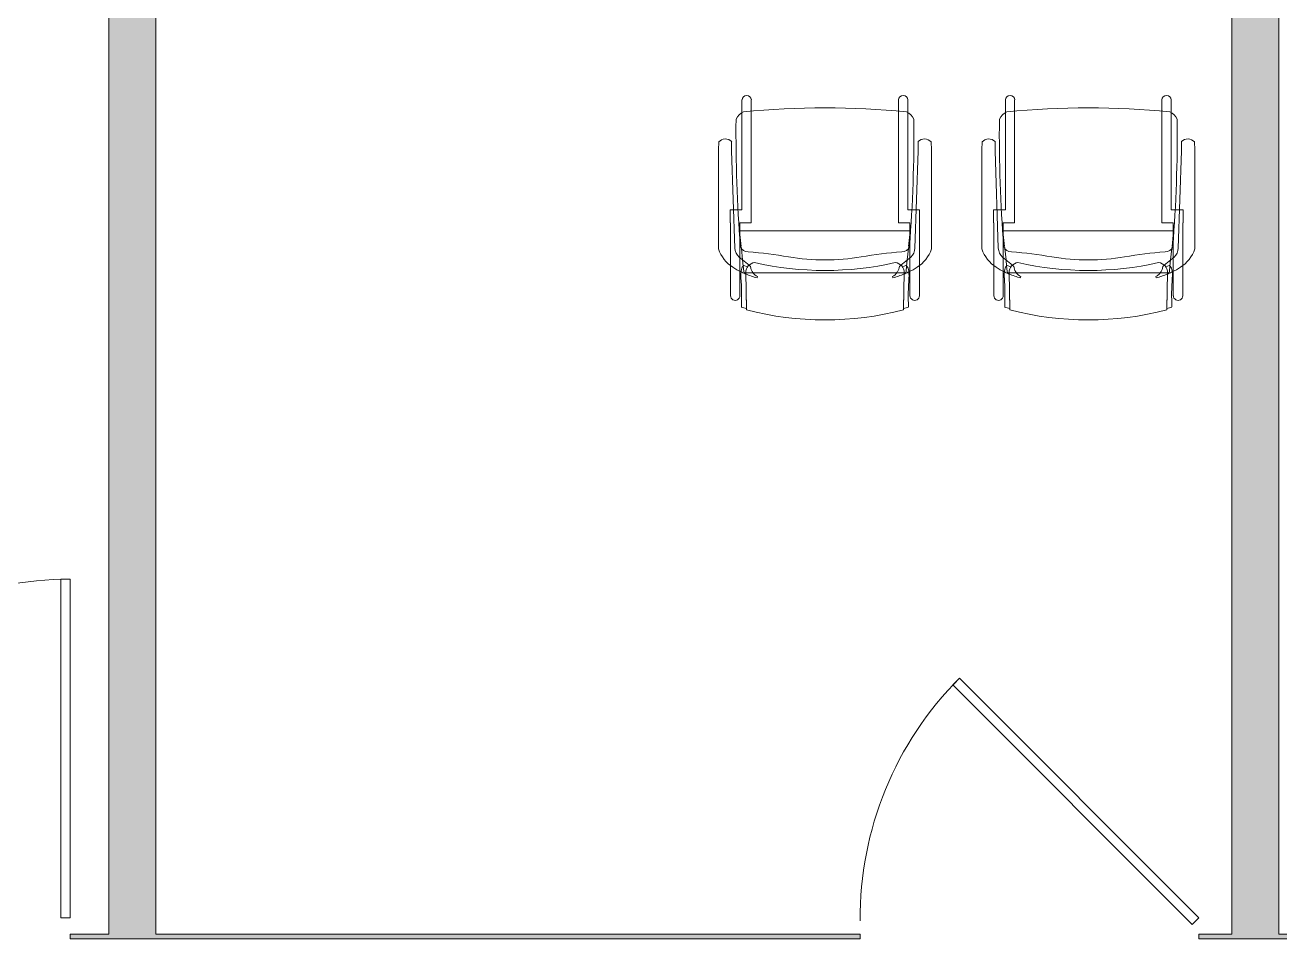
# Model space of a CAD drawing. Header units: inches. Extents: x 0 to 2535, y 0 to 2052.
# Drawn here: x 1730.1 to 1863.5, y 1828.8 to 1925.9 of the extents above; entities that cross this region are included whole.
import ezdxf

# ---------------------------------------------------------------- set-up
doc = ezdxf.new("R2010")
doc.units = ezdxf.units.IN
doc.header["$MEASUREMENT"] = 0
for name, color, linetype, lineweight in [('A-DOOR', 31, 'Continuous', 13), ('A-WALL-PATT', 111, 'Continuous', 13), ('I-FURN', 30, 'Continuous', 9), ('I-WALL', 2, 'Continuous', 13)]:
    doc.layers.add(name, color=color, linetype=linetype, lineweight=lineweight)

# ---------------------------------------------------------------- blocks, each defined once
blk = doc.blocks.new('Door - Glass Single - Full Rail - Long Handle-7509411-Level 07  POWER _ SIGNAL')
at = {"layer": 'A-DOOR', "lineweight": 20}
for p, q in [((-7.46, 27.46), (-8.16, 26.75)), ((-8.16, 26.75), (17.29, 1.29)), ((18, 2), (-7.46, 27.46)), ((17.29, 1.29), (18, 2))]:
    blk.add_line(p, q, dxfattribs=at)
at = {"layer": 'A-DOOR', "lineweight": 9}
blk.add_arc((18, 2), 36, 135, 180.5, dxfattribs=at)
blk = doc.blocks.new('F-Haworth_Chair_X99-Seminar - X99 Seminar Chair with Glides-V45-Level 07  POWER _ SIGNAL')
at = {"layer": 'I-FURN'}
for p, q in [((-8.34, 11.52), (-8.42, 7.57)), ((-8.42, 7.57), (-8.34, 11.37)), ((8.42, 7.57), (8.34, 11.52)), ((8.34, 11.37), (8.42, 7.57)), ((-10.04, 10.02), (-10.04, 6.81)), ((-9.04, 7.4), (-9.04, 10.02)), ((9.04, 10.02), (9.04, 7.4)), ((10.04, 6.81), (10.04, 10.02)), ((-7.18, 7.99), (-7.21, 8.13)), ((7.21, 8.13), (7.18, 7.99)), ((-10.04, 6.81), (-10.04, 5)), ((-9.13, 5.92), (-8.07, 6.77)), ((-9.04, 5.99), (-9.04, 7.4)), ((-8.68, 6.87), (-8.75, 6.22)), ((-8.62, 7.42), (-8.68, 6.87)), ((-8.6, 7.6), (-8.62, 7.43)), ((-8.61, 6.81), (-8.23, 6.95)), ((-8.49, 7.6), (-8.56, 7.6)), ((-7.65, 7.6), (-8.4, 7.6)), ((-8.03, 6.81), (-7.95, 6.87)), ((7.65, 7.6), (-7.65, 7.6)), ((8.4, 7.6), (7.65, 7.6)), ((7.95, 6.87), (8.03, 6.81)), ((8.07, 6.77), (9.13, 5.92)), ((8.23, 6.95), (8.61, 6.81)), ((8.56, 7.6), (8.49, 7.6)), ((8.62, 7.43), (8.6, 7.6)), ((8.68, 6.87), (8.62, 7.42)), ((8.75, 6.22), (8.68, 6.87)), ((9.04, 7.4), (9.04, 5.99)), ((10.04, 5), (10.04, 6.81)), ((-9.04, 3.62), (-9.04, 5.99)), ((-8.75, 6.22), (-8.88, 4.99)), ((8.88, 4.99), (8.75, 6.22)), ((9.04, 5.99), (9.04, 3.62)), ((-11.32, 5.06), (-11.32, -5.48)), ((-10.04, 4.99), (-10.04, 2.27)), ((-9.92, -5.36), (-9.57, 4.97)), ((-8.9, 4.8), (-9.07, 3.2)), ((-8.88, 4.99), (-8.89, 4.91)), ((8.89, 4.91), (8.88, 4.99)), ((9.07, 3.2), (8.9, 4.8)), ((9.57, 4.97), (9.92, -5.36)), ((10.04, 2.27), (10.04, 4.99)), ((11.32, -5.48), (11.32, 5.06)), ((-9.07, 3.2), (-9.07, 3.12)), ((-9.07, 3.12), (9.07, 3.12)), ((-9.04, 3.43), (-9.04, 3.62)), ((-9.04, 3.12), (-9.04, 3.43)), ((-9.04, 2.27), (-9.04, 3.12)), ((9.04, 3.62), (9.04, 3.43)), ((9.04, 3.43), (9.04, 3.12)), ((9.04, 3.12), (9.04, 2.27)), ((9.07, 3.12), (9.07, 3.2)), ((-10.04, 2.27), (-10.07, 2.27)), ((-10.07, 2.27), (-10.07, 0.89)), ((-7.83, 2.27), (-9.04, 2.27)), ((-7.83, -9.57), (-7.83, 2.27)), ((9.04, 2.27), (7.83, 2.27)), ((7.83, 2.27), (7.83, -9.57)), ((10.07, 2.27), (10.04, 2.27)), ((10.07, 0.89), (10.07, 2.27)), ((-10.07, 0.89), (-9.71, 0.89)), ((-9.71, 0.89), (-9.2, 0.89)), ((-9.2, 0.89), (-8.82, 0.89)), ((-8.82, 0.89), (-8.82, -9.44)), ((8.82, 0.89), (9.2, 0.89)), ((8.82, -9.44), (8.82, 0.89)), ((9.21, 0.89), (9.71, 0.89)), ((9.71, 0.89), (10.07, 0.89)), ((-11.32, -5.48), (-11.3, -6.32)), ((-9.92, -6.36), (-9.92, -5.36)), ((9.92, -5.36), (9.92, -6.36)), ((11.3, -6.32), (11.32, -5.48)), ((-8.82, -9.44), (-8.82, -10.78)), ((-7.83, -10.78), (-7.83, -9.57)), ((7.83, -9.57), (7.83, -10.78)), ((8.82, -10.78), (8.82, -9.44))]:
    blk.add_line(p, q, dxfattribs=at)
for centre, radius, start, end in [((0, -20.29), 32.89, 75.3075, 104.696), ((-36.06, 10.03), 27.2, 355.9857, 2.5118), ((0, -20.73), 33.17, 104.5766, 105.5522), ((0, -20.73), 33.17, 74.4478, 75.4234), ((36.06, 10.03), 27.2, 177.4882, 184.0143), ((-9.54, 10.02), 0.498, 360, 180), ((9.54, 10.02), 0.498, 360, 180), ((-5.2, 7.86), 3.74, 175.9857, 189.9064), ((-4.71, -1.15), 9.61, 105.0666, 112.7369), ((4.71, -1.15), 9.61, 67.2631, 74.9334), ((5.2, 7.86), 3.74, 350.0936, 4.0143), ((-7.87, 3.92), 3.63, 121.9522, 161.8211), ((-4.71, -1.15), 9.61, 116.0036, 121.9522), ((-4.71, -1.15), 9.61, 113.5094, 116.0036), ((-8.28, 7.33), 0.613, 189.9064, 237.4573), ((-4.71, -1.15), 9.61, 112.927, 113.3607), ((-7.37, 7.55), 1.05, 178.8214, 214.7998), ((-7.37, 7.55), 1.05, 178.8214, 264.0446), ((-6.55, 6.76), 1.38, 160.4467, 174.9122), ((-6.55, 6.76), 1.38, 147.5752, 160.4467), ((-6.55, 6.76), 1.38, 131.5158, 145.9813), ((0, -26.49), 33.83, 77.2285, 102.7715), ((-6.55, 6.76), 1.38, 117.0503, 131.5158), ((6.55, 6.76), 1.38, 34.0187, 62.9497), ((7.37, 7.55), 1.05, 275.9554, 1.1786), ((6.55, 6.76), 1.38, 5.0878, 32.4248), ((7.37, 7.55), 1.05, 325.2002, 1.1786), ((4.71, -1.15), 9.61, 66.6393, 67.073), ((4.71, -1.15), 9.61, 63.9964, 66.4906), ((8.28, 7.33), 0.613, 302.5427, 350.0936), ((4.71, -1.15), 9.61, 58.0478, 63.9964), ((7.87, 3.92), 3.63, 18.1789, 58.0478), ((-8.18, 4.9), 1.39, 132.8922, 177.1987), ((-8.24, 4.59), 0.763, 84.2338, 165.7662), ((-11.32, 48.08), 42.84, 274.2301, 280.0233), ((0, -15.97), 22.19, 79.9767, 100.0233), ((11.32, 48.08), 42.84, 259.9767, 265.7699), ((8.24, 4.59), 0.763, 14.2338, 95.7662), ((8.18, 4.9), 1.39, 2.8013, 47.1078), ((144.06, -7.32), 153.52, 175.4787, 180.5251), ((-144.06, -7.32), 153.52, 359.4749, 4.5213), ((-10.58, -5.68), 0.956, 221.8901, 314.1099), ((10.58, -5.68), 0.956, 225.8901, 318.1099), ((-8.21, -8.28), 1.31, 200.0433, 249.9567), ((8.21, -8.28), 1.31, 290.0433, 339.9567), ((0, 75.01), 84.96, 264.1475, 275.8525), ((-8.32, -10.78), 0.495, 180, 360), ((8.32, -10.78), 0.495, 180, 360)]:
    blk.add_arc(centre, radius, start, end, dxfattribs=at)
blk = doc.blocks.new('F-Haworth_Chair_X99-Seminar - X99 Seminar Chair with Glides-V46-Level 07  POWER _ SIGNAL')
at = {"layer": 'I-FURN'}
for p, q in [((-8.34, 11.52), (-8.42, 7.57)), ((-8.42, 7.57), (-8.34, 11.37)), ((8.42, 7.57), (8.34, 11.52)), ((8.34, 11.37), (8.42, 7.57)), ((-10.04, 10.02), (-10.04, 6.81)), ((-9.04, 7.4), (-9.04, 10.02)), ((9.04, 10.02), (9.04, 7.4)), ((10.04, 6.81), (10.04, 10.02)), ((-7.18, 7.99), (-7.21, 8.13)), ((7.21, 8.13), (7.18, 7.99)), ((-10.04, 6.81), (-10.04, 5)), ((-9.13, 5.92), (-8.07, 6.77)), ((-9.04, 5.99), (-9.04, 7.4)), ((-8.68, 6.87), (-8.75, 6.22)), ((-8.62, 7.42), (-8.68, 6.87)), ((-8.6, 7.6), (-8.62, 7.43)), ((-8.61, 6.81), (-8.23, 6.95)), ((-8.49, 7.6), (-8.56, 7.6)), ((-7.65, 7.6), (-8.4, 7.6)), ((-8.03, 6.81), (-7.95, 6.87)), ((7.65, 7.6), (-7.65, 7.6)), ((8.4, 7.6), (7.65, 7.6)), ((7.95, 6.87), (8.03, 6.81)), ((8.07, 6.77), (9.13, 5.92)), ((8.23, 6.95), (8.61, 6.81)), ((8.56, 7.6), (8.49, 7.6)), ((8.62, 7.43), (8.6, 7.6)), ((8.68, 6.87), (8.62, 7.42)), ((8.75, 6.22), (8.68, 6.87)), ((9.04, 7.4), (9.04, 5.99)), ((10.04, 5), (10.04, 6.81)), ((-9.04, 3.62), (-9.04, 5.99)), ((-8.75, 6.22), (-8.88, 4.99)), ((8.88, 4.99), (8.75, 6.22)), ((9.04, 5.99), (9.04, 3.62)), ((-11.32, 5.06), (-11.32, -5.48)), ((-10.04, 4.99), (-10.04, 2.27)), ((-9.92, -5.36), (-9.57, 4.97)), ((-8.9, 4.8), (-9.07, 3.2)), ((-8.88, 4.99), (-8.89, 4.91)), ((8.89, 4.91), (8.88, 4.99)), ((9.07, 3.2), (8.9, 4.8)), ((9.57, 4.97), (9.92, -5.36)), ((10.04, 2.27), (10.04, 4.99)), ((11.32, -5.48), (11.32, 5.06)), ((-9.07, 3.2), (-9.07, 3.12)), ((-9.07, 3.12), (9.07, 3.12)), ((-9.04, 3.43), (-9.04, 3.62)), ((-9.04, 3.12), (-9.04, 3.43)), ((-9.04, 2.27), (-9.04, 3.12)), ((9.04, 3.62), (9.04, 3.43)), ((9.04, 3.43), (9.04, 3.12)), ((9.04, 3.12), (9.04, 2.27)), ((9.07, 3.12), (9.07, 3.2)), ((-10.04, 2.27), (-10.07, 2.27)), ((-10.07, 2.27), (-10.07, 0.89)), ((-7.83, 2.27), (-9.04, 2.27)), ((-7.83, -9.57), (-7.83, 2.27)), ((9.04, 2.27), (7.83, 2.27)), ((7.83, 2.27), (7.83, -9.57)), ((10.07, 2.27), (10.04, 2.27)), ((10.07, 0.89), (10.07, 2.27)), ((-10.07, 0.89), (-9.71, 0.89)), ((-9.71, 0.89), (-9.2, 0.89)), ((-9.2, 0.89), (-8.82, 0.89)), ((-8.82, 0.89), (-8.82, -9.44)), ((8.82, 0.89), (9.2, 0.89)), ((8.82, -9.44), (8.82, 0.89)), ((9.2, 0.89), (9.71, 0.89)), ((9.71, 0.89), (10.07, 0.89)), ((-11.32, -5.48), (-11.3, -6.32)), ((-9.92, -6.36), (-9.92, -5.36)), ((9.92, -5.36), (9.92, -6.36)), ((11.3, -6.32), (11.32, -5.48)), ((-8.82, -9.44), (-8.82, -10.78)), ((-7.83, -10.78), (-7.83, -9.57)), ((7.83, -9.57), (7.83, -10.78)), ((8.82, -10.78), (8.82, -9.44))]:
    blk.add_line(p, q, dxfattribs=at)
for centre, radius, start, end in [((0, -20.29), 32.89, 75.3075, 104.696), ((-36.06, 10.03), 27.2, 355.9857, 2.5118), ((0, -20.73), 33.17, 104.5766, 105.5522), ((0, -20.73), 33.17, 74.4478, 75.4234), ((36.06, 10.03), 27.2, 177.4882, 184.0143), ((-9.54, 10.02), 0.498, 360, 180), ((9.54, 10.02), 0.498, 360, 180), ((-5.2, 7.86), 3.74, 175.9857, 189.9064), ((-4.71, -1.15), 9.61, 105.0666, 112.7369), ((4.71, -1.15), 9.61, 67.2631, 74.9334), ((5.2, 7.86), 3.74, 350.0936, 4.0143), ((-7.87, 3.92), 3.63, 121.9522, 161.8211), ((-4.71, -1.15), 9.61, 116.0036, 121.9522), ((-4.71, -1.15), 9.61, 113.5094, 116.0036), ((-8.28, 7.33), 0.613, 189.9064, 237.4573), ((-4.71, -1.15), 9.61, 112.927, 113.3607), ((-7.37, 7.55), 1.05, 178.8214, 214.7998), ((-7.37, 7.55), 1.05, 178.8214, 264.0446), ((-6.55, 6.76), 1.38, 147.5752, 174.9122), ((-6.55, 6.76), 1.38, 117.0503, 145.9813), ((0, -26.49), 33.83, 77.2285, 102.7715), ((6.55, 6.76), 1.38, 34.0187, 62.9497), ((7.37, 7.55), 1.05, 275.9554, 1.1786), ((6.55, 6.76), 1.38, 19.5533, 32.4248), ((6.55, 6.76), 1.38, 5.0878, 19.5533), ((7.37, 7.55), 1.05, 325.2002, 1.1786), ((4.71, -1.15), 9.61, 66.6393, 67.073), ((4.71, -1.15), 9.61, 63.9964, 66.4906), ((8.28, 7.33), 0.613, 302.5427, 350.0936), ((4.71, -1.15), 9.61, 58.0478, 63.9964), ((7.87, 3.92), 3.63, 18.1789, 58.0478), ((-8.18, 4.9), 1.39, 132.8922, 177.1987), ((-8.24, 4.59), 0.763, 84.2338, 165.7662), ((-11.32, 48.08), 42.84, 274.2301, 280.0233), ((0, -15.97), 22.19, 79.9767, 100.0233), ((11.32, 48.08), 42.84, 259.9767, 265.7699), ((8.24, 4.59), 0.763, 14.2338, 95.7662), ((8.18, 4.9), 1.39, 2.8013, 47.1078), ((144.06, -7.32), 153.52, 175.4787, 180.5251), ((-144.06, -7.32), 153.52, 359.4749, 4.5213), ((-10.58, -5.68), 0.956, 221.8901, 314.1099), ((10.58, -5.68), 0.956, 225.8901, 318.1099), ((-8.21, -8.28), 1.31, 200.0433, 249.9567), ((8.21, -8.28), 1.31, 290.0433, 339.9567), ((0, 75.01), 84.96, 264.1475, 275.8525), ((-8.32, -10.78), 0.495, 180, 360), ((8.32, -10.78), 0.495, 180, 360)]:
    blk.add_arc(centre, radius, start, end, dxfattribs=at)
blk = doc.blocks.new('Door - Glass Single - Full Rail - Long Handle-7403967-Level 07  POWER _ SIGNAL')
at = {"layer": 'A-DOOR', "lineweight": 20}
for p, q in [((17, 38), (17, 2)), ((18, 38), (17, 38)), ((18, 2), (18, 38)), ((17, 2), (18, 2))]:
    blk.add_line(p, q, dxfattribs=at)
at = {"layer": 'A-DOOR', "lineweight": 9}
blk.add_arc((18, 2), 36, 90, 180.5, dxfattribs=at)

msp = doc.modelspace()

# ---------------------------------------------------------------- hatches: boundary and pattern name
at = {"layer": 'A-WALL-PATT', "lineweight": 9}
for points in [[(1744, 1829.31), (1744, 2035.5), (1739, 2035.5), (1739, 1829.31), (1742.88, 1829.31)], [(1863.38, 1829.31), (1863.38, 2035.53), (1858.38, 2035.53), (1858.38, 1829.31)]]:
    msp.add_hatch(color=7, dxfattribs=at).paths.add_polyline_path(points, flags=0)
h = msp.add_hatch(color=7, dxfattribs=at)
h.paths.add_polyline_path([(2173, 1828.81), (2218.22, 1828.81), (2218.22, 1829.31), (2143.5, 1829.31), (2143.5, 1828.81), (2149, 1828.81)], flags=0)
h.paths.add_polyline_path([(2104, 1828.81), (2107.5, 1828.81), (2107.5, 1829.31), (2095.5, 1829.31), (2095.5, 1828.81), (2099, 1828.81)], flags=0)
h.paths.add_polyline_path([(1902.88, 1828.81), (2059.5, 1828.81), (2059.5, 1829.31), (1902.88, 1829.31)], flags=0)
h.paths.add_polyline_path([(1863.38, 1828.81), (1866.88, 1828.81), (1866.88, 1829.31), (1854.88, 1829.31), (1854.88, 1828.81), (1858.38, 1828.81)], flags=0)
h.paths.add_polyline_path([(1818.38, 1828.81), (1818.88, 1828.81), (1818.88, 1829.31), (1734.88, 1829.31), (1734.88, 1828.81), (1813.38, 1828.81)], flags=0)
h.paths.add_polyline_path([(1698.88, 1828.81), (1698.88, 1829.31), (1484.44, 1829.31), (1484.44, 1828.81), (1656.12, 1828.81)], flags=0)
h.paths.add_polyline_path([(1429, 1828.81), (1448.44, 1828.81), (1448.44, 1829.31), (1363, 1829.31), (1363, 1828.81)], flags=0)
h.paths.add_polyline_path([(1327, 1828.81), (1327, 1829.31), (1315, 1829.31), (1315, 1828.81), (1323, 1828.81)], flags=0)
h.paths.add_polyline_path([(1267.5, 1828.81), (1279, 1828.81), (1279, 1829.31), (1205, 1829.31), (1205, 1828.83), (1205.13, 1828.81)], flags=0)

# ---------------------------------------------------------------- linework, layer by layer
at = {"layer": 'I-WALL', "color": 8, "lineweight": 20}
for p, q in [((1739, 2035.5), (1739, 1829.31)), ((1858.38, 2035.53), (1858.38, 1829.31)), ((1863.38, 1829.31), (1863.38, 2035.53)), ((1744, 1829.31), (1744, 2021.5)), ((1739, 1829.31), (1734.88, 1829.31)), ((1734.88, 1829.31), (1734.88, 1828.81)), ((1818.88, 1829.31), (1744, 1829.31)), ((1818.88, 1828.81), (1818.88, 1829.31)), ((1858.38, 1829.31), (1854.88, 1829.31)), ((1854.88, 1829.31), (1854.88, 1828.81)), ((1866.88, 1829.31), (1863.38, 1829.31)), ((1734.88, 1828.81), (1818.88, 1828.81)), ((1854.88, 1828.81), (1866.88, 1828.81))]:
    msp.add_line(p, q, dxfattribs=at)

# ---------------------------------------------------------------- block references
at = {"layer": 'A-DOOR'}
for name, p in [('Door - Glass Single - Full Rail - Long Handle-7403967-Level 07  POWER _ SIGNAL', (1716.88, 1829.06)), ('Door - Glass Single - Full Rail - Long Handle-7509411-Level 07  POWER _ SIGNAL', (1836.88, 1829.06))]:
    msp.add_blockref(name, p, dxfattribs=at)
at = {"layer": 'I-FURN', "rotation": 180}
for name, p in [('F-Haworth_Chair_X99-Seminar - X99 Seminar Chair with Glides-V46-Level 07  POWER _ SIGNAL', (1815.13, 1907.2)), ('F-Haworth_Chair_X99-Seminar - X99 Seminar Chair with Glides-V45-Level 07  POWER _ SIGNAL', (1843.13, 1907.2))]:
    msp.add_blockref(name, p, dxfattribs=at)

doc.saveas('drawing.dxf')
